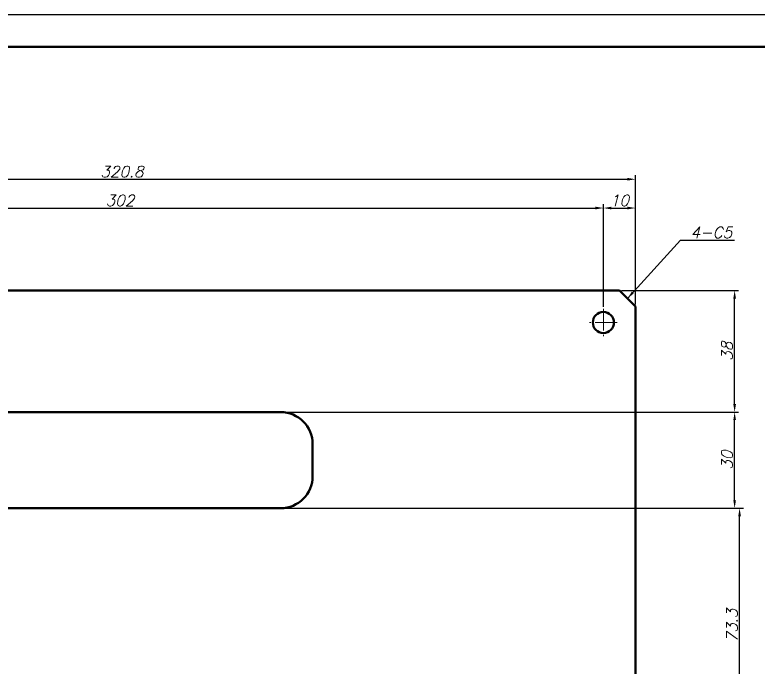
# Model space of a CAD drawing. Header units: inches. Extents: x 17901 to 26602, y 9673 to 14036.
# Drawn here: x 18439.2 to 18671.3, y 12715.4 to 12919.2 of the extents above; entities that cross this region are included whole.
import ezdxf

# ---------------------------------------------------------------- set-up
doc = ezdxf.new("R2010")
doc.units = ezdxf.units.IN
doc.header["$MEASUREMENT"] = 0
doc.linetypes.add('CENTER', pattern=[50.8, 31.75, -6.35, 6.35, -6.35])
for name, color, linetype, lineweight in [('中心线', 1, 'CENTER', 15), ('图框_内框线', 5, 'Continuous', 50), ('标注线', 3, 'Continuous', 25), ('粗实线', 7, 'Continuous', 50)]:
    doc.layers.add(name, color=color, linetype=linetype, lineweight=lineweight)
doc.styles.add('DIM_FONT', font='romans.shx', dxfattribs={"oblique": 15})
doc.dimstyles.new('幅面 1：1$0', dxfattribs={"dimtxt": 3.5, "dimasz": 2.5, "dimexe": 1.25, "dimexo": 0.625, "dimtad": 1, "dimdsep": 46, "dimtxsty": 'DIM_FONT', "dimcen": 2.5, "dimclrd": 256, "dimclre": 256, "dimclrt": 256, "dimadec": 0, "dimazin": 0, "dimtm": 1e-09, "dimtfac": 0.5, "dimtmove": 0, "dimatfit": 3, "dimfxl": 1, "dimlwd": -1, "dimarcsym": 0})
doc.dimstyles.new('幅面 1：1$7', dxfattribs={"dimtxt": 3.5, "dimasz": 2.5, "dimexe": 1.25, "dimexo": 0.625, "dimtad": 1, "dimdsep": 46, "dimtxsty": 'DIM_FONT', "dimcen": 2.5, "dimclrd": 256, "dimclrt": 256, "dimadec": 0, "dimazin": 0, "dimtfac": 1, "dimtmove": 0, "dimatfit": 3, "dimfxl": 1, "dimlwd": -1, "dimarcsym": 0})

# ---------------------------------------------------------------- blocks, each defined once
blk = doc.blocks.new('*D192')
at = {"layer": 'Defpoints', "color": 0, "transparency": 16777216}
for p in [(18632.99, 12867.82), (18312.19, 12828.07), (18632.99, 12828.07)]:
    blk.add_point(p, dxfattribs=at)
at = {"layer": '标注线', "lineweight": -2, "transparency": 16777216}
for p, q in [((18312.19, 12828.7), (18312.19, 12869.07)), ((18632.99, 12828.7), (18632.99, 12869.07))]:
    blk.add_line(p, q, dxfattribs=at)
at = {"layer": '标注线', "transparency": 16777216}
blk.add_line((18314.69, 12867.82), (18630.49, 12867.82), dxfattribs=at)
for points in [[(18314.69, 12868.24), (18314.69, 12867.41), (18312.19, 12867.82)], [(18630.49, 12868.24), (18630.49, 12867.41), (18632.99, 12867.82)]]:
    blk.add_solid(points, dxfattribs=at)
at = {"layer": '标注线', "transparency": 16777216, "insert": (18472.59, 12870.2), "char_height": 3.5, "attachment_point": 5, "style": 'DIM_FONT'}
blk.add_mtext('320.8', dxfattribs=at)
blk = doc.blocks.new('*D193')
at = {"layer": 'Defpoints', "color": 0, "transparency": 16777216}
for p in [(18622.99, 12858.83), (18320.99, 12827.62), (18622.99, 12827.36)]:
    blk.add_point(p, dxfattribs=at)
at = {"layer": '标注线', "lineweight": -2, "transparency": 16777216}
for p, q in [((18320.99, 12828.25), (18320.99, 12860.08)), ((18622.99, 12827.99), (18622.99, 12860.08))]:
    blk.add_line(p, q, dxfattribs=at)
at = {"layer": '标注线', "transparency": 16777216}
blk.add_line((18323.49, 12858.83), (18620.49, 12858.83), dxfattribs=at)
for points in [[(18323.49, 12859.25), (18323.49, 12858.41), (18320.99, 12858.83)], [(18620.49, 12859.25), (18620.49, 12858.41), (18622.99, 12858.83)]]:
    blk.add_solid(points, dxfattribs=at)
at = {"layer": '标注线', "transparency": 16777216, "insert": (18471.99, 12861.2), "char_height": 3.5, "attachment_point": 5, "style": 'DIM_FONT'}
blk.add_mtext('302', dxfattribs=at)
blk = doc.blocks.new('*D384')
at = {"layer": 'Defpoints', "color": 0, "transparency": 16777216}
for p in [(18632.99, 12858.83), (18622.99, 12827.36), (18632.99, 12828.07)]:
    blk.add_point(p, dxfattribs=at)
at = {"layer": '标注线', "lineweight": -2, "transparency": 16777216}
for p, q in [((18622.99, 12827.99), (18622.99, 12860.08)), ((18632.99, 12828.7), (18632.99, 12860.08))]:
    blk.add_line(p, q, dxfattribs=at)
at = {"layer": '标注线', "transparency": 16777216}
blk.add_line((18625.49, 12858.83), (18630.49, 12858.83), dxfattribs=at)
for points in [[(18625.49, 12859.25), (18625.49, 12858.41), (18622.99, 12858.83)], [(18630.49, 12859.25), (18630.49, 12858.41), (18632.99, 12858.83)]]:
    blk.add_solid(points, dxfattribs=at)
at = {"layer": '标注线', "transparency": 16777216, "insert": (18627.99, 12861.2), "char_height": 3.5, "attachment_point": 5, "style": 'DIM_FONT'}
blk.add_mtext('10', dxfattribs=at)
blk = doc.blocks.new('*D389')
at = {"layer": 'Defpoints', "color": 0, "transparency": 16777216}
for p in [(18522.19, 12765.07), (18665.53, 12765.07), (18524.72, 12691.75)]:
    blk.add_point(p, dxfattribs=at)
at = {"layer": '标注线', "lineweight": -2, "transparency": 16777216}
for p, q in [((18522.81, 12765.07), (18666.78, 12765.07)), ((18525.35, 12691.75), (18666.78, 12691.75))]:
    blk.add_line(p, q, dxfattribs=at)
at = {"layer": '标注线', "transparency": 16777216}
blk.add_line((18665.53, 12694.25), (18665.53, 12762.57), dxfattribs=at)
for points in [[(18665.11, 12762.57), (18665.95, 12762.57), (18665.53, 12765.07)], [(18665.11, 12694.25), (18665.95, 12694.25), (18665.53, 12691.75)]]:
    blk.add_solid(points, dxfattribs=at)
at = {"layer": '标注线', "transparency": 16777216, "insert": (18663.15, 12728.41), "char_height": 3.5, "attachment_point": 5, "rotation": 90, "style": 'DIM_FONT'}
blk.add_mtext('73.3', dxfattribs=at)
blk = doc.blocks.new('*D390')
at = {"layer": 'Defpoints', "color": 0, "transparency": 16777216}
for p in [(18522.19, 12795.07), (18663.98, 12795.07), (18522.19, 12765.07)]:
    blk.add_point(p, dxfattribs=at)
at = {"layer": '标注线', "lineweight": -2, "transparency": 16777216}
for p, q in [((18522.81, 12795.07), (18665.23, 12795.07)), ((18522.81, 12765.07), (18665.23, 12765.07))]:
    blk.add_line(p, q, dxfattribs=at)
at = {"layer": '标注线', "transparency": 16777216}
blk.add_line((18663.98, 12767.57), (18663.98, 12792.57), dxfattribs=at)
for points in [[(18663.56, 12792.57), (18664.39, 12792.57), (18663.98, 12795.07)], [(18663.56, 12767.57), (18664.39, 12767.57), (18663.98, 12765.07)]]:
    blk.add_solid(points, dxfattribs=at)
at = {"layer": '标注线', "transparency": 16777216, "insert": (18661.6, 12780.07), "char_height": 3.5, "attachment_point": 5, "rotation": 90, "style": 'DIM_FONT'}
blk.add_mtext('30', dxfattribs=at)
blk = doc.blocks.new('*D391')
at = {"layer": 'Defpoints', "color": 0, "transparency": 16777216}
for p in [(18627.99, 12833.07), (18663.98, 12833.07), (18522.19, 12795.07)]:
    blk.add_point(p, dxfattribs=at)
at = {"layer": '标注线', "lineweight": -2, "transparency": 16777216}
for p, q in [((18628.61, 12833.07), (18665.23, 12833.07)), ((18522.81, 12795.07), (18665.23, 12795.07))]:
    blk.add_line(p, q, dxfattribs=at)
at = {"layer": '标注线', "transparency": 16777216}
blk.add_line((18663.98, 12797.57), (18663.98, 12830.57), dxfattribs=at)
for points in [[(18663.56, 12830.57), (18664.39, 12830.57), (18663.98, 12833.07)], [(18663.56, 12797.57), (18664.39, 12797.57), (18663.98, 12795.07)]]:
    blk.add_solid(points, dxfattribs=at)
at = {"layer": '标注线', "transparency": 16777216, "insert": (18661.6, 12814.07), "char_height": 3.5, "attachment_point": 5, "rotation": 90, "style": 'DIM_FONT'}
blk.add_mtext('38', dxfattribs=at)

msp = doc.modelspace()

# ---------------------------------------------------------------- linework, layer by layer
at = {"layer": 'Defpoints'}
msp.add_lwpolyline([(18207.032, 12499.169), (18801.032, 12499.169), (18801.032, 12919.169), (18207.032, 12919.169)], close=True, dxfattribs=at)
at = {"layer": '中心线', "ltscale": 0.214499}
msp.add_line((18622.985, 12827.364), (18622.985, 12818.784), dxfattribs=at)
at = {"layer": '中心线', "ltscale": 0.2145}
msp.add_line((18627.275, 12823.074), (18618.695, 12823.074), dxfattribs=at)
at = {"layer": '图框_内框线'}
msp.add_lwpolyline([(18232.032, 12509.169), (18791.032, 12509.169), (18791.032, 12909.169), (18232.032, 12909.169)], close=True, dxfattribs=at)
at = {"layer": '粗实线'}
for p, q in [((18627.985, 12833.074), (18317.185, 12833.074)), ((18632.985, 12828.074), (18632.985, 12618.074)), ((18522.185, 12795.074), (18367.185, 12795.074)), ((18522.185, 12765.074), (18367.185, 12765.074))]:
    msp.add_line(p, q, dxfattribs=at)
at = {"layer": '粗实线', "ltscale": 0.176777}
msp.add_line((18627.985, 12833.074), (18632.985, 12828.074), dxfattribs=at)
at = {"layer": '粗实线', "ltscale": 0.25}
msp.add_line((18532.185, 12775.074), (18532.185, 12785.074), dxfattribs=at)
at = {"layer": '粗实线'}
msp.add_circle((18622.985, 12823.074), 3.3, dxfattribs=at)
for centre, start, end in [((18522.185, 12785.074), 0, 90), ((18522.185, 12775.074), 270, 0)]:
    msp.add_arc(centre, 10, start, end, dxfattribs=at)

# ---------------------------------------------------------------- texts
at = {"layer": '标注线', "insert": (18650.178, 12849.448), "char_height": 3.5, "attachment_point": 7, "style": 'DIM_FONT'}
msp.add_mtext('4-C5', dxfattribs=at)

# ---------------------------------------------------------------- dimensions: what is measured, and where the dimension line sits
at = {"layer": '标注线'}
for base, p1, p2, picture, middle in [((18632.985, 12867.822), (18312.185, 12828.074), (18632.985, 12828.074), '*D192', (18472.585, 12870.197)), ((18622.985, 12858.828), (18320.985, 12827.624), (18622.985, 12827.364), '*D193', (18471.985, 12861.203)), ((18632.985, 12858.828), (18622.985, 12827.364), (18632.985, 12828.074), '*D384', (18627.985, 12861.203))]:
    dim = msp.add_linear_dim(base=base, p1=p1, p2=p2, dimstyle='幅面 1：1$0', dxfattribs=at)
    dim.commit()
    dim.dimension.update_dxf_attribs({"geometry": picture, "text_midpoint": middle})
for base, p1, p2, picture, middle in [((18663.977, 12833.074), (18522.185, 12795.074), (18627.985, 12833.074), '*D391', (18661.602, 12814.074)), ((18663.977, 12795.074), (18522.185, 12765.074), (18522.185, 12795.074), '*D390', (18661.602, 12780.074))]:
    dim = msp.add_linear_dim(base=base, p1=p1, p2=p2, angle=90, dimstyle='幅面 1：1$0', dxfattribs=at)
    dim.commit()
    dim.dimension.update_dxf_attribs({"geometry": picture, "text_midpoint": middle})
dim = msp.add_linear_dim(base=(18665.528, 12765.074), p1=(18524.721, 12691.747), p2=(18522.185, 12765.074), angle=90, dimstyle='幅面 1：1$0', override={"dimdec": 1}, dxfattribs=at)
dim.commit()
dim.dimension.update_dxf_attribs({"geometry": '*D389', "text_midpoint": (18663.153, 12728.41)})

# ---------------------------------------------------------------- leaders
at = {"layer": '标注线', "annotation_type": 0, "has_hookline": 1, "hookline_direction": 0, "text_width": 13.792}
msp.add_leader([(18630.485, 12830.574), (18647.053, 12848.823), (18649.553, 12848.823)], dimstyle='幅面 1：1$7', override={"dimgap": 0.625, "dimtad": 1}, dxfattribs=at)

doc.saveas('drawing.dxf')
